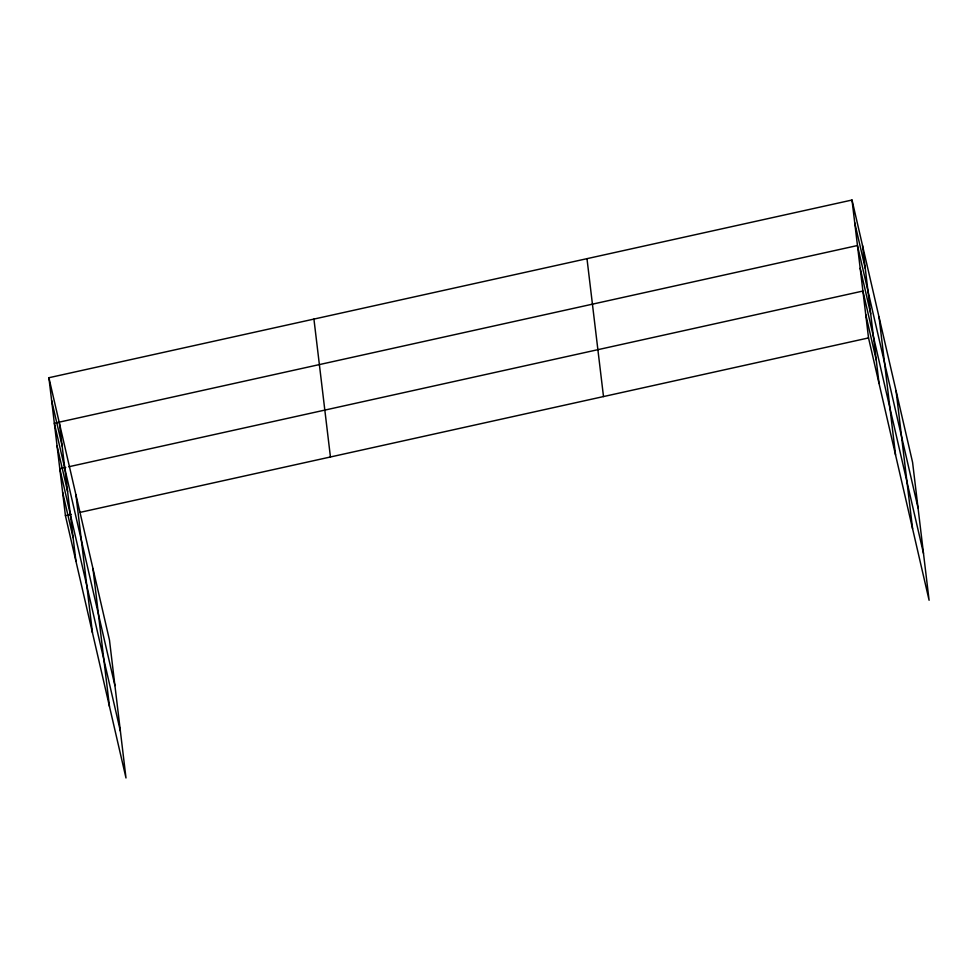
<?xml version="1.0" encoding="UTF-8"?>
<svg xmlns="http://www.w3.org/2000/svg" width="978" height="978" viewBox="0 0 978 978"><rect width="100%" height="100%" fill="white"/><g stroke="black" fill="none" stroke-linecap="round" stroke-linejoin="round"><path stroke-width="1.47" d="M48.9 377.728L109.475 640.077L125.991 777.975L65.416 515.626L48.9 377.728L852.009 200.025L912.584 462.374L929.1 600.272L868.525 337.923L852.009 200.025M65.758 467.423L59.805 468.743L120.367 731.092M68.729 466.763L862.914 291.041L923.489 553.389M65.416 515.626L71.37 514.306M80.306 512.325L868.525 337.923M854.735 222.776L865.249 268.314M918.036 507.888L857.461 245.527L54.352 423.229L114.915 685.59M860.188 268.278L870.701 313.816M865.726 314.476L876.239 360.014M51.626 400.479L62.14 446.017M57.079 445.98L67.592 491.518M62.604 492.178L73.118 537.717M896.068 390.821L912.584 528.731M879.051 317.104L895.567 455.014M862.523 245.564L879.039 383.462M586.983 258.669L603.499 396.567M313.926 319.085L330.442 456.983M92.947 568.524L109.463 706.434M75.929 494.807L92.445 632.717M59.413 423.266L75.929 561.164"/></g></svg>
